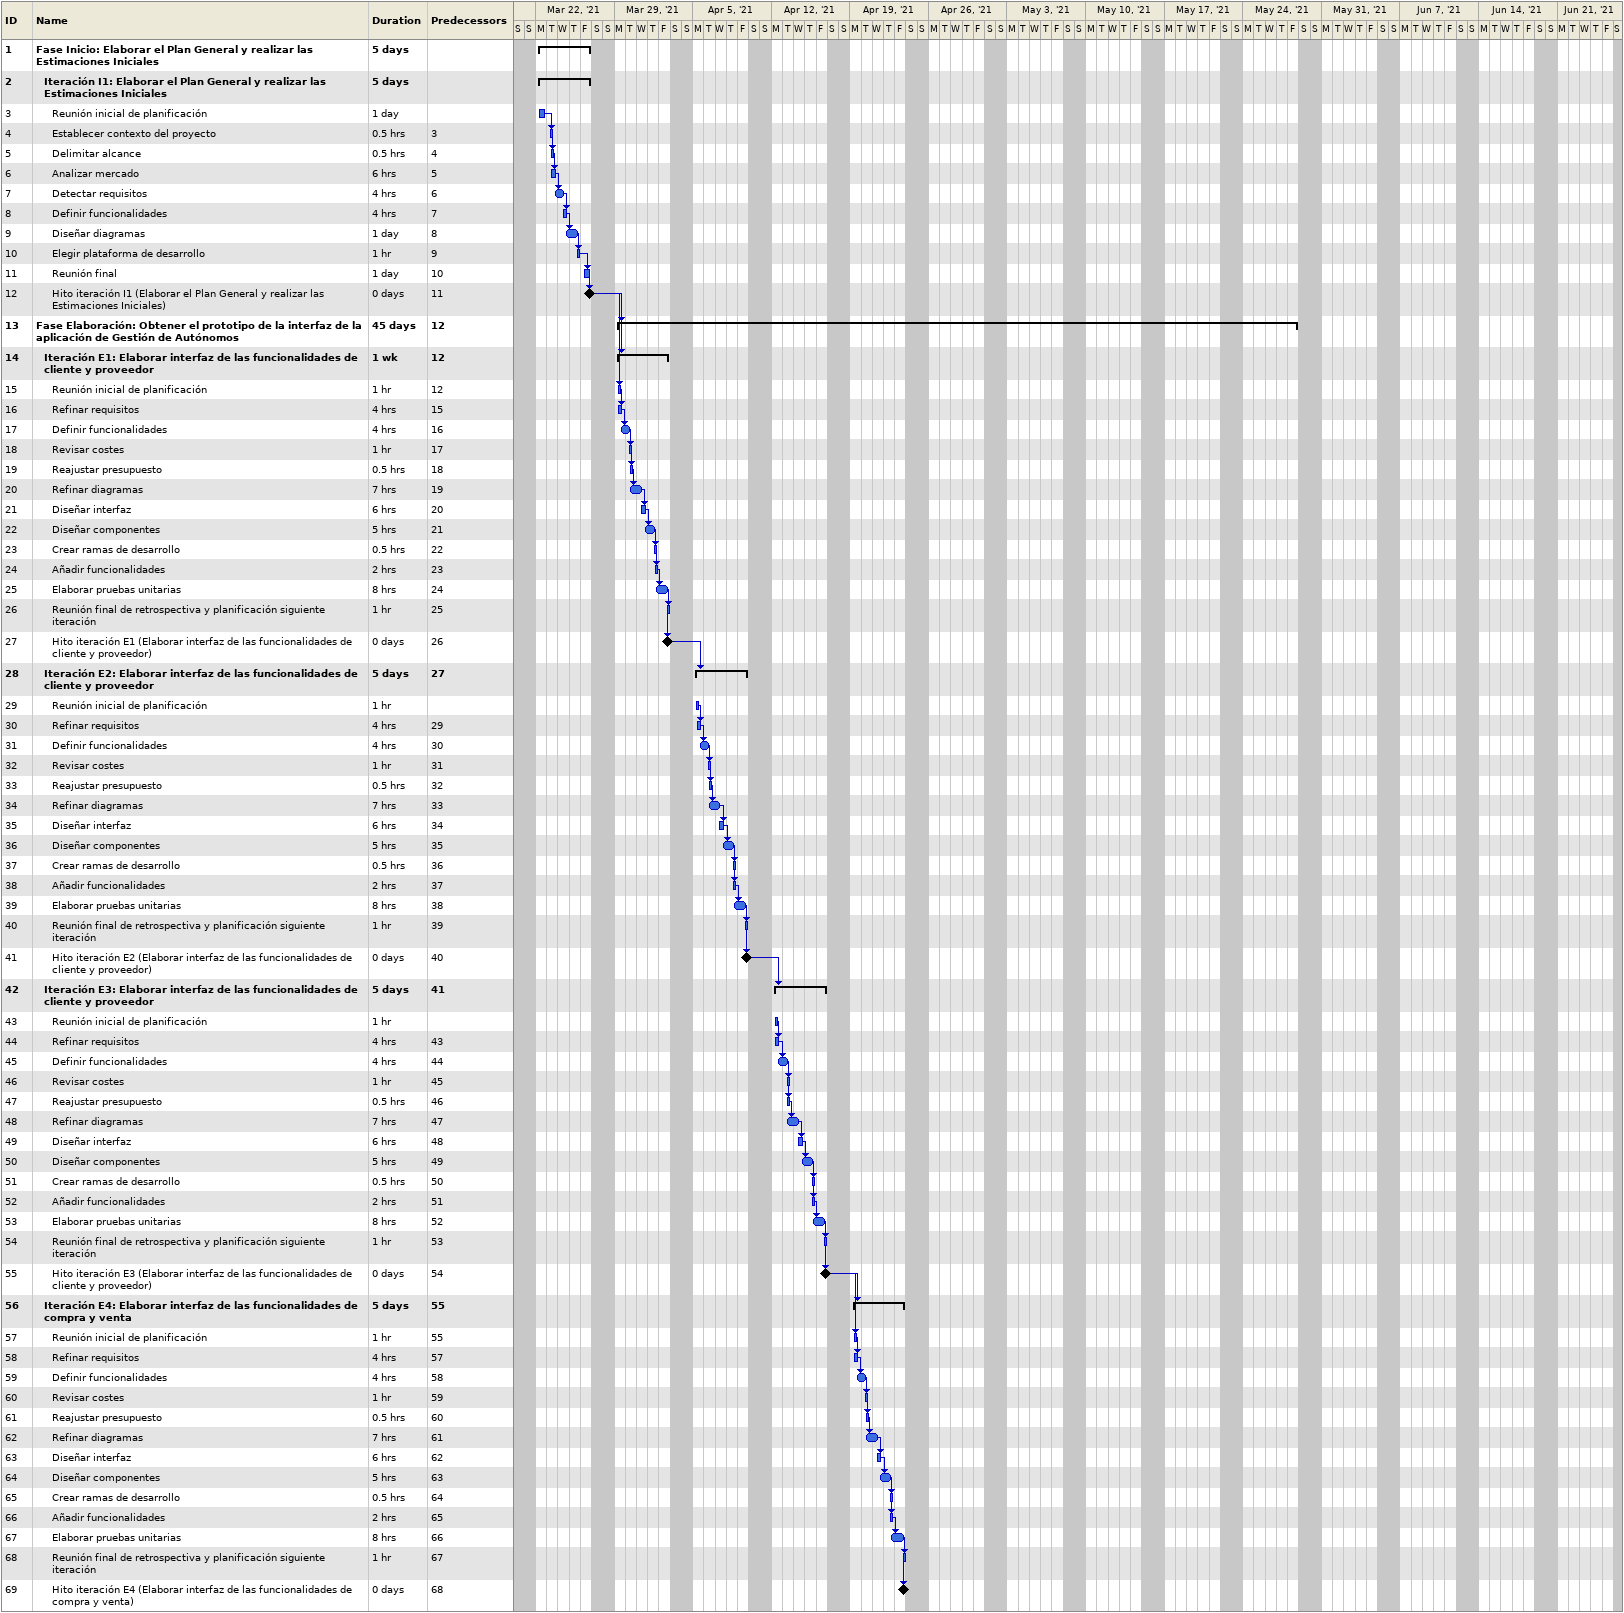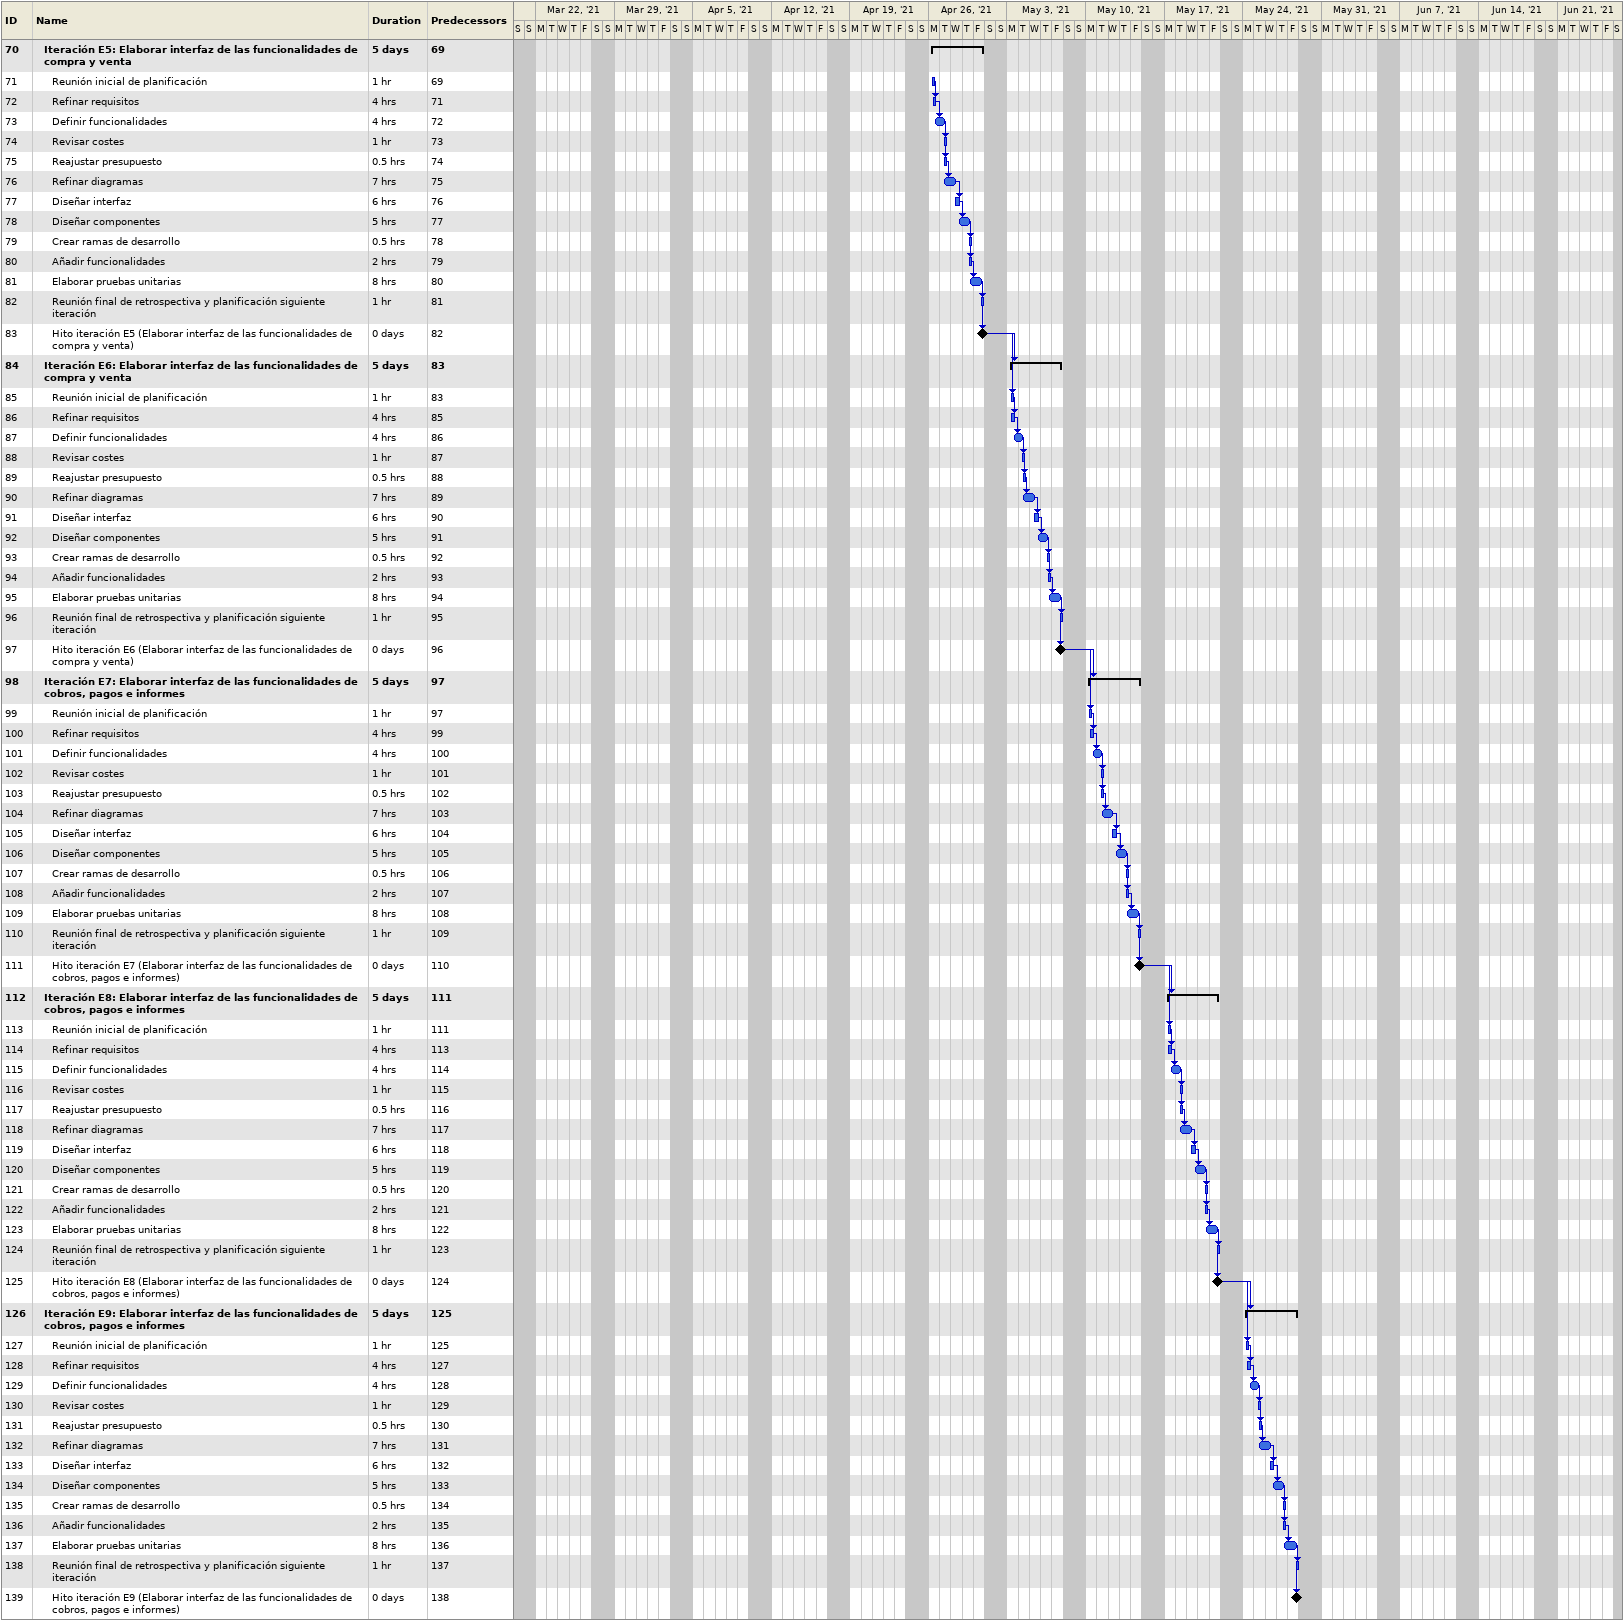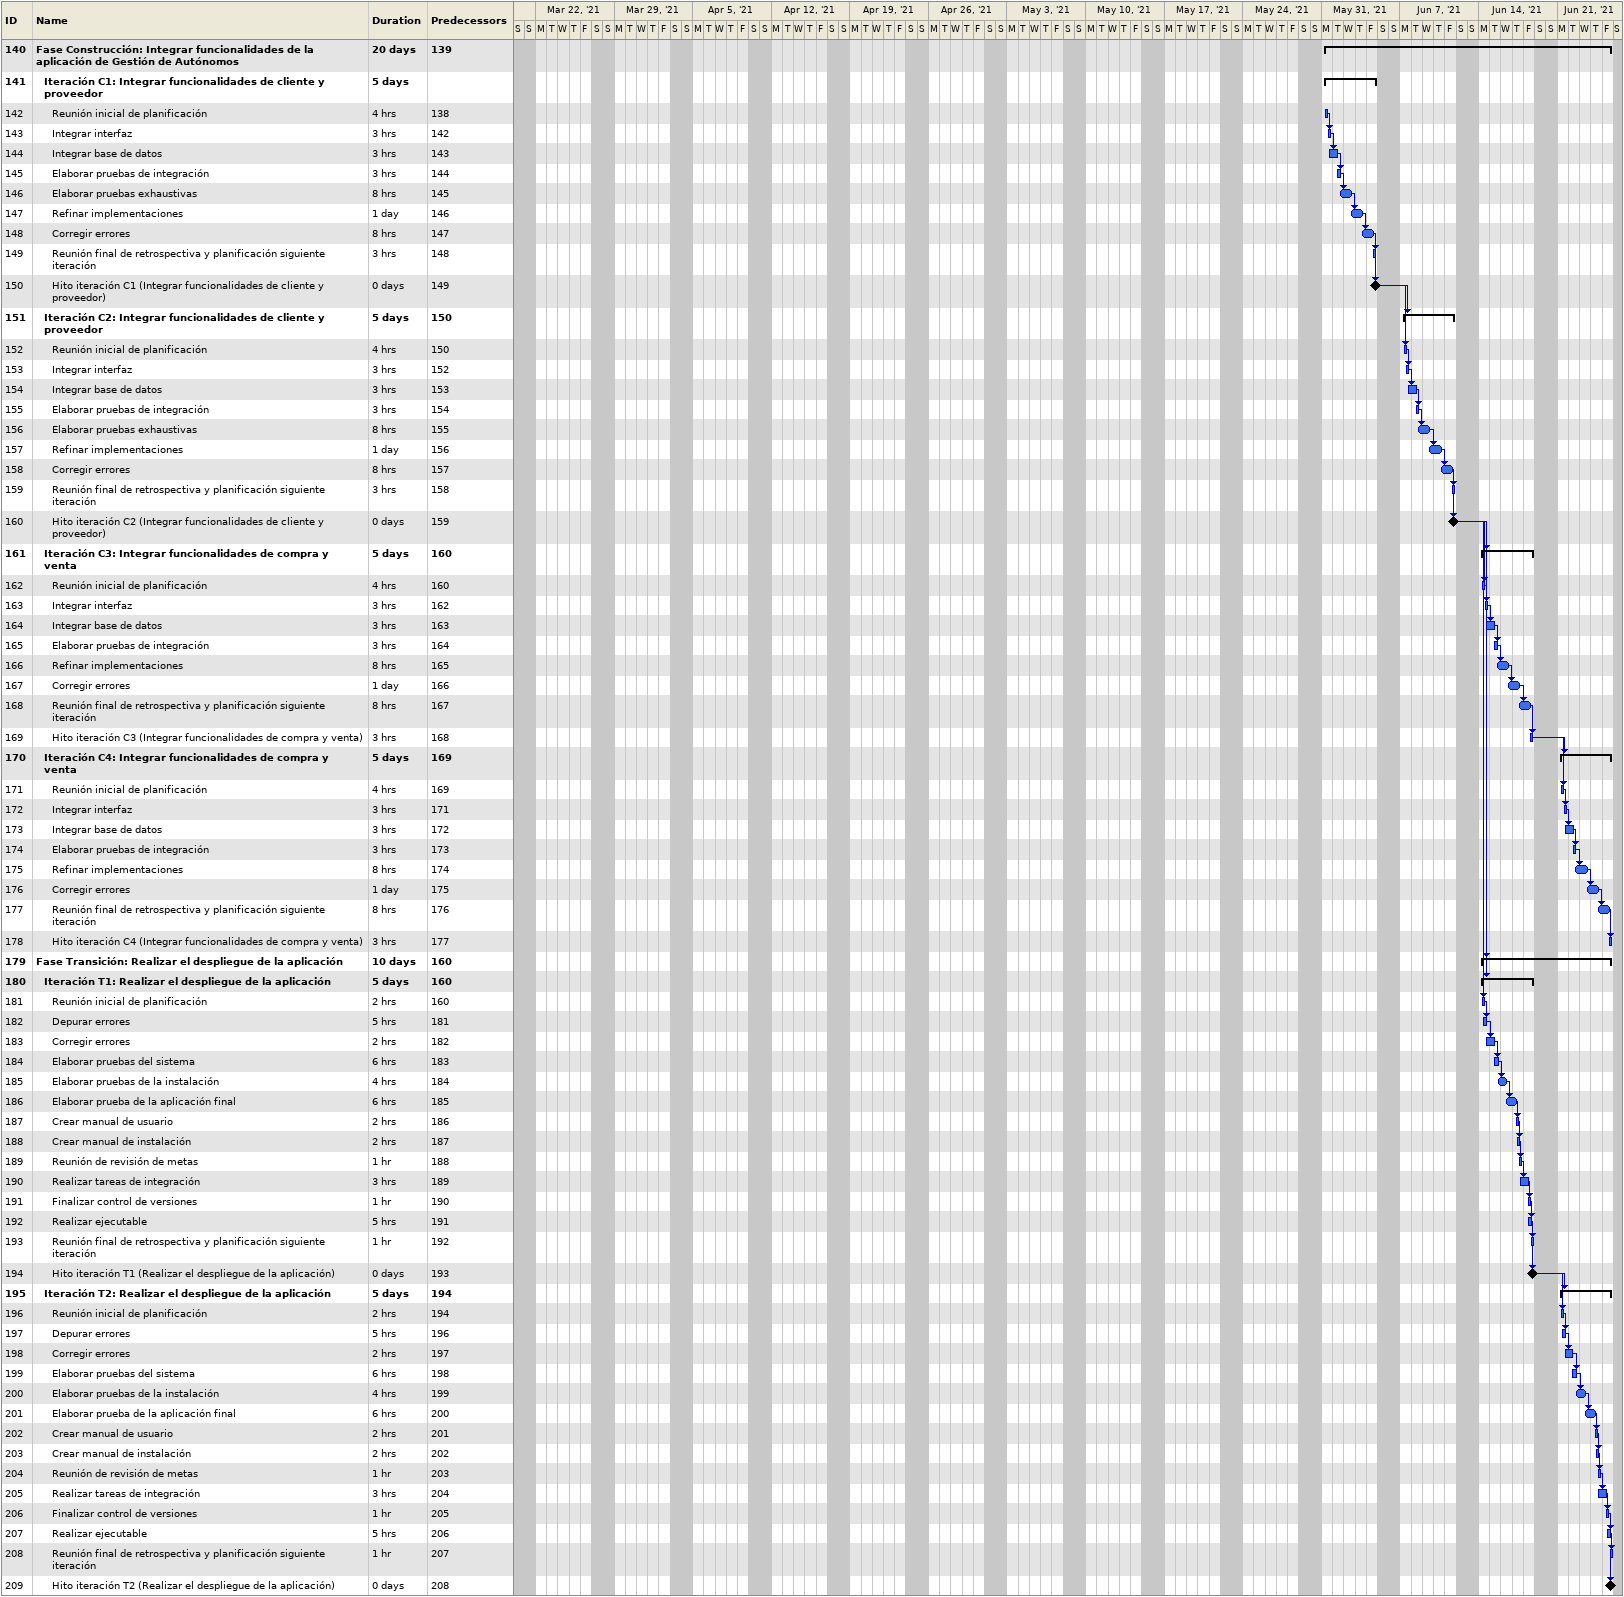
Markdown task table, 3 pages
| ID | Level | Task | Duration | Start | Finish | Predecessors |
|---|---|---|---|---|---|---|
| 1 | 1 | **Fase Inicio: Elaborar el Plan General y realizar las Estimaciones Iniciales** | 5d | 2021-03-22 | 2021-03-26 |  |
| 2 | 2 | **Iteración I1: Elaborar el Plan General y realizar las Estimaciones Iniciales** | 5d | 2021-03-22 | 2021-03-26 |  |
| 3 | 3 | Reunión inicial de planificación | 1d | 2021-03-22 | 2021-03-22 |  |
| 4 | 3 | Establecer contexto del proyecto | 0.5h | 2021-03-23 | 2021-03-23 | 3 |
| 5 | 3 | Delimitar alcance | 0.5h | 2021-03-23 | 2021-03-23 | 4 |
| 6 | 3 | Analizar mercado | 6h | 2021-03-23 | 2021-03-23 | 5 |
| 7 | 3 | Detectar requisitos | 4h | 2021-03-23 | 2021-03-24 | 6 |
| 8 | 3 | Definir funcionalidades | 4h | 2021-03-24 | 2021-03-24 | 7 |
| 9 | 3 | Diseñar diagramas | 1d | 2021-03-24 | 2021-03-25 | 8 |
| 10 | 3 | Elegir plataforma de desarrollo | 1h | 2021-03-25 | 2021-03-25 | 9 |
| 11 | 3 | Reunión final | 1d | 2021-03-26 | 2021-03-26 | 10 |
| 12 | 3 | Hito iteración I1 (Elaborar el Plan General y realizar las Estimaciones Iniciales) | 0d | 2021-03-26 | 2021-03-26 | 11 |
| 13 | 1 | **Fase Elaboración: Obtener el prototipo de la interfaz de la aplicación de Gestión de Autónomos** | 45d | 2021-03-29 | 2021-05-28 | 12 |
| 14 | 2 | **Iteración E1: Elaborar interfaz de las funcionalidades de cliente y proveedor** | 1w | 2021-03-29 | 2021-04-02 | 12 |
| 15 | 3 | Reunión inicial de planificación | 1h | 2021-03-29 | 2021-03-29 | 12 |
| 16 | 3 | Refinar requisitos | 4h | 2021-03-29 | 2021-03-29 | 15 |
| 17 | 3 | Definir funcionalidades | 4h | 2021-03-29 | 2021-03-30 | 16 |
| 18 | 3 | Revisar costes | 1h | 2021-03-30 | 2021-03-30 | 17 |
| 19 | 3 | Reajustar presupuesto | 0.5h | 2021-03-30 | 2021-03-30 | 18 |
| 20 | 3 | Refinar diagramas | 7h | 2021-03-30 | 2021-03-31 | 19 |
| 21 | 3 | Diseñar interfaz | 6h | 2021-03-31 | 2021-03-31 | 20 |
| 22 | 3 | Diseñar componentes | 5h | 2021-03-31 | 2021-04-01 | 21 |
| 23 | 3 | Crear ramas de desarrollo | 0.5h | 2021-04-01 | 2021-04-01 | 22 |
| 24 | 3 | Añadir funcionalidades | 2h | 2021-04-01 | 2021-04-01 | 23 |
| 25 | 3 | Elaborar pruebas unitarias | 8h | 2021-04-01 | 2021-04-02 | 24 |
| 26 | 3 | Reunión final de retrospectiva y planificación siguiente iteración | 1h | 2021-04-02 | 2021-04-02 | 25 |
| 27 | 3 | Hito iteración E1 (Elaborar interfaz de las funcionalidades de cliente y proveedor) | 0d | 2021-04-02 | 2021-04-02 | 26 |
| 28 | 2 | **Iteración E2: Elaborar interfaz de las funcionalidades de cliente y proveedor** | 5d | 2021-04-05 | 2021-04-09 | 27 |
| 29 | 3 | Reunión inicial de planificación | 1h | 2021-04-05 | 2021-04-05 |  |
| 30 | 3 | Refinar requisitos | 4h | 2021-04-05 | 2021-04-05 | 29 |
| 31 | 3 | Definir funcionalidades | 4h | 2021-04-05 | 2021-04-06 | 30 |
| 32 | 3 | Revisar costes | 1h | 2021-04-06 | 2021-04-06 | 31 |
| 33 | 3 | Reajustar presupuesto | 0.5h | 2021-04-06 | 2021-04-06 | 32 |
| 34 | 3 | Refinar diagramas | 7h | 2021-04-06 | 2021-04-07 | 33 |
| 35 | 3 | Diseñar interfaz | 6h | 2021-04-07 | 2021-04-07 | 34 |
| 36 | 3 | Diseñar componentes | 5h | 2021-04-07 | 2021-04-08 | 35 |
| 37 | 3 | Crear ramas de desarrollo | 0.5h | 2021-04-08 | 2021-04-08 | 36 |
| 38 | 3 | Añadir funcionalidades | 2h | 2021-04-08 | 2021-04-08 | 37 |
| 39 | 3 | Elaborar pruebas unitarias | 8h | 2021-04-08 | 2021-04-09 | 38 |
| 40 | 3 | Reunión final de retrospectiva y planificación siguiente iteración | 1h | 2021-04-09 | 2021-04-09 | 39 |
| 41 | 3 | Hito iteración E2 (Elaborar interfaz de las funcionalidades de cliente y proveedor) | 0d | 2021-04-09 | 2021-04-09 | 40 |
| 42 | 2 | **Iteración E3: Elaborar interfaz de las funcionalidades de cliente y proveedor** | 5d | 2021-04-12 | 2021-04-16 | 41 |
| 43 | 3 | Reunión inicial de planificación | 1h | 2021-04-12 | 2021-04-12 |  |
| 44 | 3 | Refinar requisitos | 4h | 2021-04-12 | 2021-04-12 | 43 |
| 45 | 3 | Definir funcionalidades | 4h | 2021-04-12 | 2021-04-13 | 44 |
| 46 | 3 | Revisar costes | 1h | 2021-04-13 | 2021-04-13 | 45 |
| 47 | 3 | Reajustar presupuesto | 0.5h | 2021-04-13 | 2021-04-13 | 46 |
| 48 | 3 | Refinar diagramas | 7h | 2021-04-13 | 2021-04-14 | 47 |
| 49 | 3 | Diseñar interfaz | 6h | 2021-04-14 | 2021-04-14 | 48 |
| 50 | 3 | Diseñar componentes | 5h | 2021-04-14 | 2021-04-15 | 49 |
| 51 | 3 | Crear ramas de desarrollo | 0.5h | 2021-04-15 | 2021-04-15 | 50 |
| 52 | 3 | Añadir funcionalidades | 2h | 2021-04-15 | 2021-04-15 | 51 |
| 53 | 3 | Elaborar pruebas unitarias | 8h | 2021-04-15 | 2021-04-16 | 52 |
| 54 | 3 | Reunión final de retrospectiva y planificación siguiente iteración | 1h | 2021-04-16 | 2021-04-16 | 53 |
| 55 | 3 | Hito iteración E3 (Elaborar interfaz de las funcionalidades de cliente y proveedor) | 0d | 2021-04-16 | 2021-04-16 | 54 |
| 56 | 2 | **Iteración E4: Elaborar interfaz de las funcionalidades de compra y venta** | 5d | 2021-04-19 | 2021-04-23 | 55 |
| 57 | 3 | Reunión inicial de planificación | 1h | 2021-04-19 | 2021-04-19 | 55 |
| 58 | 3 | Refinar requisitos | 4h | 2021-04-19 | 2021-04-19 | 57 |
| 59 | 3 | Definir funcionalidades | 4h | 2021-04-19 | 2021-04-20 | 58 |
| 60 | 3 | Revisar costes | 1h | 2021-04-20 | 2021-04-20 | 59 |
| 61 | 3 | Reajustar presupuesto | 0.5h | 2021-04-20 | 2021-04-20 | 60 |
| 62 | 3 | Refinar diagramas | 7h | 2021-04-20 | 2021-04-21 | 61 |
| 63 | 3 | Diseñar interfaz | 6h | 2021-04-21 | 2021-04-21 | 62 |
| 64 | 3 | Diseñar componentes | 5h | 2021-04-21 | 2021-04-22 | 63 |
| 65 | 3 | Crear ramas de desarrollo | 0.5h | 2021-04-22 | 2021-04-22 | 64 |
| 66 | 3 | Añadir funcionalidades | 2h | 2021-04-22 | 2021-04-22 | 65 |
| 67 | 3 | Elaborar pruebas unitarias | 8h | 2021-04-22 | 2021-04-23 | 66 |
| 68 | 3 | Reunión final de retrospectiva y planificación siguiente iteración | 1h | 2021-04-23 | 2021-04-23 | 67 |
| 69 | 3 | Hito iteración E4 (Elaborar interfaz de las funcionalidades de compra y venta) | 0d | 2021-04-23 | 2021-04-23 | 68 |
| 70 | 2 | **Iteración E5: Elaborar interfaz de las funcionalidades de compra y venta** | 5d | 2021-04-26 | 2021-04-30 | 69 |
| 71 | 3 | Reunión inicial de planificación | 1h | 2021-04-26 | 2021-04-26 | 69 |
| 72 | 3 | Refinar requisitos | 4h | 2021-04-26 | 2021-04-26 | 71 |
| 73 | 3 | Definir funcionalidades | 4h | 2021-04-26 | 2021-04-27 | 72 |
| 74 | 3 | Revisar costes | 1h | 2021-04-27 | 2021-04-27 | 73 |
| 75 | 3 | Reajustar presupuesto | 0.5h | 2021-04-27 | 2021-04-27 | 74 |
| 76 | 3 | Refinar diagramas | 7h | 2021-04-27 | 2021-04-28 | 75 |
| 77 | 3 | Diseñar interfaz | 6h | 2021-04-28 | 2021-04-28 | 76 |
| 78 | 3 | Diseñar componentes | 5h | 2021-04-28 | 2021-04-29 | 77 |
| 79 | 3 | Crear ramas de desarrollo | 0.5h | 2021-04-29 | 2021-04-29 | 78 |
| 80 | 3 | Añadir funcionalidades | 2h | 2021-04-29 | 2021-04-29 | 79 |
| 81 | 3 | Elaborar pruebas unitarias | 8h | 2021-04-29 | 2021-04-30 | 80 |
| 82 | 3 | Reunión final de retrospectiva y planificación siguiente iteración | 1h | 2021-04-30 | 2021-04-30 | 81 |
| 83 | 3 | Hito iteración E5 (Elaborar interfaz de las funcionalidades de compra y venta) | 0d | 2021-04-30 | 2021-04-30 | 82 |
| 84 | 2 | **Iteración E6: Elaborar interfaz de las funcionalidades de compra y venta** | 5d | 2021-05-03 | 2021-05-07 | 83 |
| 85 | 3 | Reunión inicial de planificación | 1h | 2021-05-03 | 2021-05-03 | 83 |
| 86 | 3 | Refinar requisitos | 4h | 2021-05-03 | 2021-05-03 | 85 |
| 87 | 3 | Definir funcionalidades | 4h | 2021-05-03 | 2021-05-04 | 86 |
| 88 | 3 | Revisar costes | 1h | 2021-05-04 | 2021-05-04 | 87 |
| 89 | 3 | Reajustar presupuesto | 0.5h | 2021-05-04 | 2021-05-04 | 88 |
| 90 | 3 | Refinar diagramas | 7h | 2021-05-04 | 2021-05-05 | 89 |
| 91 | 3 | Diseñar interfaz | 6h | 2021-05-05 | 2021-05-05 | 90 |
| 92 | 3 | Diseñar componentes | 5h | 2021-05-05 | 2021-05-06 | 91 |
| 93 | 3 | Crear ramas de desarrollo | 0.5h | 2021-05-06 | 2021-05-06 | 92 |
| 94 | 3 | Añadir funcionalidades | 2h | 2021-05-06 | 2021-05-06 | 93 |
| 95 | 3 | Elaborar pruebas unitarias | 8h | 2021-05-06 | 2021-05-07 | 94 |
| 96 | 3 | Reunión final de retrospectiva y planificación siguiente iteración | 1h | 2021-05-07 | 2021-05-07 | 95 |
| 97 | 3 | Hito iteración E6 (Elaborar interfaz de las funcionalidades de compra y venta) | 0d | 2021-05-07 | 2021-05-07 | 96 |
| 98 | 2 | **Iteración E7: Elaborar interfaz de las funcionalidades de cobros, pagos e informes** | 5d | 2021-05-10 | 2021-05-14 | 97 |
| 99 | 3 | Reunión inicial de planificación | 1h | 2021-05-10 | 2021-05-10 | 97 |
| 100 | 3 | Refinar requisitos | 4h | 2021-05-10 | 2021-05-10 | 99 |
| 101 | 3 | Definir funcionalidades | 4h | 2021-05-10 | 2021-05-11 | 100 |
| 102 | 3 | Revisar costes | 1h | 2021-05-11 | 2021-05-11 | 101 |
| 103 | 3 | Reajustar presupuesto | 0.5h | 2021-05-11 | 2021-05-11 | 102 |
| 104 | 3 | Refinar diagramas | 7h | 2021-05-11 | 2021-05-12 | 103 |
| 105 | 3 | Diseñar interfaz | 6h | 2021-05-12 | 2021-05-12 | 104 |
| 106 | 3 | Diseñar componentes | 5h | 2021-05-12 | 2021-05-13 | 105 |
| 107 | 3 | Crear ramas de desarrollo | 0.5h | 2021-05-13 | 2021-05-13 | 106 |
| 108 | 3 | Añadir funcionalidades | 2h | 2021-05-13 | 2021-05-13 | 107 |
| 109 | 3 | Elaborar pruebas unitarias | 8h | 2021-05-13 | 2021-05-14 | 108 |
| 110 | 3 | Reunión final de retrospectiva y planificación siguiente iteración | 1h | 2021-05-14 | 2021-05-14 | 109 |
| 111 | 3 | Hito iteración E7 (Elaborar interfaz de las funcionalidades de cobros, pagos e informes) | 0d | 2021-05-14 | 2021-05-14 | 110 |
| 112 | 2 | **Iteración E8: Elaborar interfaz de las funcionalidades de cobros, pagos e informes** | 5d | 2021-05-17 | 2021-05-21 | 111 |
| 113 | 3 | Reunión inicial de planificación | 1h | 2021-05-17 | 2021-05-17 | 111 |
| 114 | 3 | Refinar requisitos | 4h | 2021-05-17 | 2021-05-17 | 113 |
| 115 | 3 | Definir funcionalidades | 4h | 2021-05-17 | 2021-05-18 | 114 |
| 116 | 3 | Revisar costes | 1h | 2021-05-18 | 2021-05-18 | 115 |
| 117 | 3 | Reajustar presupuesto | 0.5h | 2021-05-18 | 2021-05-18 | 116 |
| 118 | 3 | Refinar diagramas | 7h | 2021-05-18 | 2021-05-19 | 117 |
| 119 | 3 | Diseñar interfaz | 6h | 2021-05-19 | 2021-05-19 | 118 |
| 120 | 3 | Diseñar componentes | 5h | 2021-05-19 | 2021-05-20 | 119 |
| 121 | 3 | Crear ramas de desarrollo | 0.5h | 2021-05-20 | 2021-05-20 | 120 |
| 122 | 3 | Añadir funcionalidades | 2h | 2021-05-20 | 2021-05-20 | 121 |
| 123 | 3 | Elaborar pruebas unitarias | 8h | 2021-05-20 | 2021-05-21 | 122 |
| 124 | 3 | Reunión final de retrospectiva y planificación siguiente iteración | 1h | 2021-05-21 | 2021-05-21 | 123 |
| 125 | 3 | Hito iteración E8 (Elaborar interfaz de las funcionalidades de cobros, pagos e informes) | 0d | 2021-05-21 | 2021-05-21 | 124 |
| 126 | 2 | **Iteración E9: Elaborar interfaz de las funcionalidades de cobros, pagos e informes** | 5d | 2021-05-24 | 2021-05-28 | 125 |
| 127 | 3 | Reunión inicial de planificación | 1h | 2021-05-24 | 2021-05-24 | 125 |
| 128 | 3 | Refinar requisitos | 4h | 2021-05-24 | 2021-05-24 | 127 |
| 129 | 3 | Definir funcionalidades | 4h | 2021-05-24 | 2021-05-25 | 128 |
| 130 | 3 | Revisar costes | 1h | 2021-05-25 | 2021-05-25 | 129 |
| 131 | 3 | Reajustar presupuesto | 0.5h | 2021-05-25 | 2021-05-25 | 130 |
| 132 | 3 | Refinar diagramas | 7h | 2021-05-25 | 2021-05-26 | 131 |
| 133 | 3 | Diseñar interfaz | 6h | 2021-05-26 | 2021-05-26 | 132 |
| 134 | 3 | Diseñar componentes | 5h | 2021-05-26 | 2021-05-27 | 133 |
| 135 | 3 | Crear ramas de desarrollo | 0.5h | 2021-05-27 | 2021-05-27 | 134 |
| 136 | 3 | Añadir funcionalidades | 2h | 2021-05-27 | 2021-05-27 | 135 |
| 137 | 3 | Elaborar pruebas unitarias | 8h | 2021-05-27 | 2021-05-28 | 136 |
| 138 | 3 | Reunión final de retrospectiva y planificación siguiente iteración | 1h | 2021-05-28 | 2021-05-28 | 137 |
| 139 | 3 | Hito iteración E9 (Elaborar interfaz de las funcionalidades de cobros, pagos e informes) | 0d | 2021-05-28 | 2021-05-28 | 138 |
| 140 | 1 | **Fase Construcción: Integrar funcionalidades de la aplicación de Gestión de Autónomos** | 20d | 2021-05-31 | 2021-06-25 | 139 |
| 141 | 2 | **Iteración C1: Integrar funcionalidades de cliente y proveedor** | 5d | 2021-05-31 | 2021-06-04 |  |
| 142 | 3 | Reunión inicial de planificación | 4h | 2021-05-31 | 2021-05-31 | 138 |
| 143 | 3 | Integrar interfaz | 3h | 2021-05-31 | 2021-05-31 | 142 |
| 144 | 3 | Integrar base de datos | 3h | 2021-05-31 | 2021-06-01 | 143 |
| 145 | 3 | Elaborar pruebas de integración | 3h | 2021-06-01 | 2021-06-01 | 144 |
| 146 | 3 | Elaborar pruebas exhaustivas | 8h | 2021-06-01 | 2021-06-02 | 145 |
| 147 | 3 | Refinar implementaciones | 1d | 2021-06-02 | 2021-06-03 | 146 |
| 148 | 3 | Corregir errores | 8h | 2021-06-03 | 2021-06-04 | 147 |
| 149 | 3 | Reunión final de retrospectiva y planificación siguiente iteración | 3h | 2021-06-04 | 2021-06-04 | 148 |
| 150 | 3 | Hito iteración C1 (Integrar funcionalidades de cliente y proveedor) | 0d | 2021-06-04 | 2021-06-04 | 149 |
| 151 | 2 | **Iteración C2: Integrar funcionalidades de cliente y proveedor** | 5d | 2021-06-07 | 2021-06-11 | 150 |
| 152 | 3 | Reunión inicial de planificación | 4h | 2021-06-07 | 2021-06-07 | 150 |
| 153 | 3 | Integrar interfaz | 3h | 2021-06-07 | 2021-06-07 | 152 |
| 154 | 3 | Integrar base de datos | 3h | 2021-06-07 | 2021-06-08 | 153 |
| 155 | 3 | Elaborar pruebas de integración | 3h | 2021-06-08 | 2021-06-08 | 154 |
| 156 | 3 | Elaborar pruebas exhaustivas | 8h | 2021-06-08 | 2021-06-09 | 155 |
| 157 | 3 | Refinar implementaciones | 1d | 2021-06-09 | 2021-06-10 | 156 |
| 158 | 3 | Corregir errores | 8h | 2021-06-10 | 2021-06-11 | 157 |
| 159 | 3 | Reunión final de retrospectiva y planificación siguiente iteración | 3h | 2021-06-11 | 2021-06-11 | 158 |
| 160 | 3 | Hito iteración C2 (Integrar funcionalidades de cliente y proveedor) | 0d | 2021-06-11 | 2021-06-11 | 159 |
| 161 | 2 | **Iteración C3: Integrar funcionalidades de compra y venta** | 5d | 2021-06-14 | 2021-06-18 | 160 |
| 162 | 3 | Reunión inicial de planificación | 4h | 2021-06-14 | 2021-06-14 | 160 |
| 163 | 3 | Integrar interfaz | 3h | 2021-06-14 | 2021-06-14 | 162 |
| 164 | 3 | Integrar base de datos | 3h | 2021-06-14 | 2021-06-15 | 163 |
| 165 | 3 | Elaborar pruebas de integración | 3h | 2021-06-15 | 2021-06-15 | 164 |
| 166 | 3 | Refinar implementaciones | 8h | 2021-06-15 | 2021-06-16 | 165 |
| 167 | 3 | Corregir errores | 1d | 2021-06-16 | 2021-06-17 | 166 |
| 168 | 3 | Reunión final de retrospectiva y planificación siguiente iteración | 8h | 2021-06-17 | 2021-06-18 | 167 |
| 169 | 3 | Hito iteración C3 (Integrar funcionalidades de compra y venta) | 3h | 2021-06-18 | 2021-06-18 | 168 |
| 170 | 2 | **Iteración C4: Integrar funcionalidades de compra y venta** | 5d | 2021-06-21 | 2021-06-25 | 169 |
| 171 | 3 | Reunión inicial de planificación | 4h | 2021-06-21 | 2021-06-21 | 169 |
| 172 | 3 | Integrar interfaz | 3h | 2021-06-21 | 2021-06-21 | 171 |
| 173 | 3 | Integrar base de datos | 3h | 2021-06-21 | 2021-06-22 | 172 |
| 174 | 3 | Elaborar pruebas de integración | 3h | 2021-06-22 | 2021-06-22 | 173 |
| 175 | 3 | Refinar implementaciones | 8h | 2021-06-22 | 2021-06-23 | 174 |
| 176 | 3 | Corregir errores | 1d | 2021-06-23 | 2021-06-24 | 175 |
| 177 | 3 | Reunión final de retrospectiva y planificación siguiente iteración | 8h | 2021-06-24 | 2021-06-25 | 176 |
| 178 | 3 | Hito iteración C4 (Integrar funcionalidades de compra y venta) | 3h | 2021-06-25 | 2021-06-25 | 177 |
| 179 | 1 | **Fase Transición: Realizar el despliegue de la aplicación** | 10d | 2021-06-14 | 2021-06-25 | 160 |
| 180 | 2 | **Iteración T1: Realizar el despliegue de la aplicación** | 5d | 2021-06-14 | 2021-06-18 | 160 |
| 181 | 3 | Reunión inicial de planificación | 2h | 2021-06-14 | 2021-06-14 | 160 |
| 182 | 3 | Depurar errores | 5h | 2021-06-14 | 2021-06-14 | 181 |
| 183 | 3 | Corregir errores | 2h | 2021-06-14 | 2021-06-15 | 182 |
| 184 | 3 | Elaborar pruebas del sistema | 6h | 2021-06-15 | 2021-06-15 | 183 |
| 185 | 3 | Elaborar pruebas de la instalación | 4h | 2021-06-15 | 2021-06-16 | 184 |
| 186 | 3 | Elaborar prueba de la aplicación final | 6h | 2021-06-16 | 2021-06-17 | 185 |
| 187 | 3 | Crear manual de usuario | 2h | 2021-06-17 | 2021-06-17 | 186 |
| 188 | 3 | Crear manual de instalación | 2h | 2021-06-17 | 2021-06-17 | 187 |
| 189 | 3 | Reunión de revisión de metas | 1h | 2021-06-17 | 2021-06-17 | 188 |
| 190 | 3 | Realizar tareas de integración | 3h | 2021-06-17 | 2021-06-18 | 189 |
| 191 | 3 | Finalizar control de versiones | 1h | 2021-06-18 | 2021-06-18 | 190 |
| 192 | 3 | Realizar ejecutable | 5h | 2021-06-18 | 2021-06-18 | 191 |
| 193 | 3 | Reunión final de retrospectiva y planificación siguiente iteración | 1h | 2021-06-18 | 2021-06-18 | 192 |
| 194 | 3 | Hito iteración T1 (Realizar el despliegue de la aplicación) | 0d | 2021-06-18 | 2021-06-18 | 193 |
| 195 | 2 | **Iteración T2: Realizar el despliegue de la aplicación** | 5d | 2021-06-21 | 2021-06-25 | 194 |
| 196 | 3 | Reunión inicial de planificación | 2h | 2021-06-21 | 2021-06-21 | 194 |
| 197 | 3 | Depurar errores | 5h | 2021-06-21 | 2021-06-21 | 196 |
| 198 | 3 | Corregir errores | 2h | 2021-06-21 | 2021-06-22 | 197 |
| 199 | 3 | Elaborar pruebas del sistema | 6h | 2021-06-22 | 2021-06-22 | 198 |
| 200 | 3 | Elaborar pruebas de la instalación | 4h | 2021-06-22 | 2021-06-23 | 199 |
| 201 | 3 | Elaborar prueba de la aplicación final | 6h | 2021-06-23 | 2021-06-24 | 200 |
| 202 | 3 | Crear manual de usuario | 2h | 2021-06-24 | 2021-06-24 | 201 |
| 203 | 3 | Crear manual de instalación | 2h | 2021-06-24 | 2021-06-24 | 202 |
| 204 | 3 | Reunión de revisión de metas | 1h | 2021-06-24 | 2021-06-24 | 203 |
| 205 | 3 | Realizar tareas de integración | 3h | 2021-06-24 | 2021-06-25 | 204 |
| 206 | 3 | Finalizar control de versiones | 1h | 2021-06-25 | 2021-06-25 | 205 |
| 207 | 3 | Realizar ejecutable | 5h | 2021-06-25 | 2021-06-25 | 206 |
| 208 | 3 | Reunión final de retrospectiva y planificación siguiente iteración | 1h | 2021-06-25 | 2021-06-25 | 207 |
| 209 | 3 | Hito iteración T2 (Realizar el despliegue de la aplicación) | 0d | 2021-06-25 | 2021-06-25 | 208 |
